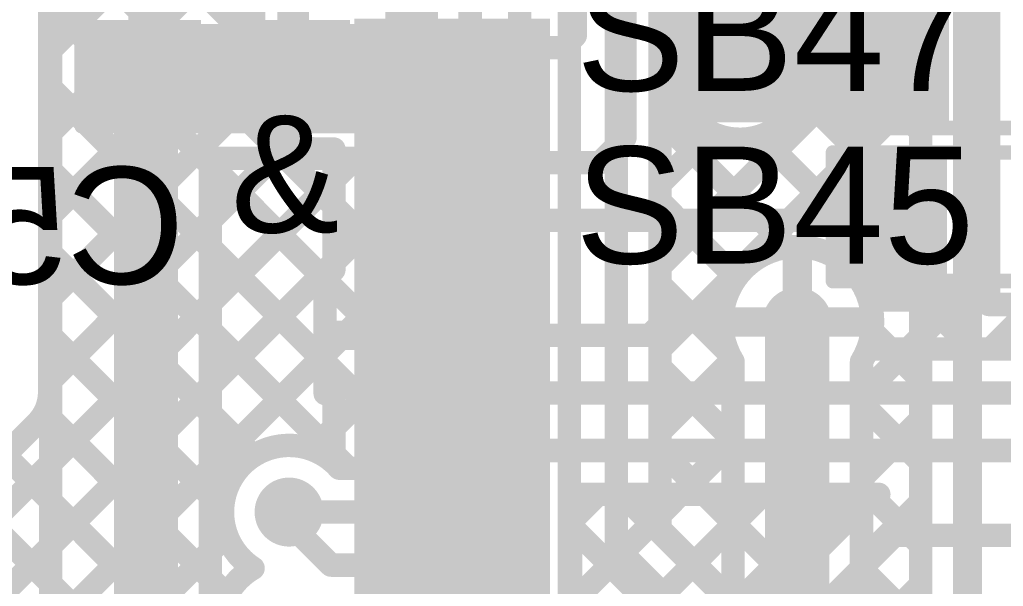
# Model space of a CAD drawing. Header units: millimetres. Extents: x -0.64 to 2.98, y -0.65 to 2.86.
# Drawn here: x 1.9537 to 2.2906, y 0.1896 to 0.3834 of the extents above; entities that cross this region are included whole.
import ezdxf

# ---------------------------------------------------------------- set-up
doc = ezdxf.new("R2010")
doc.units = ezdxf.units.MM
doc.header["$MEASUREMENT"] = 0
for name, color, linetype in [('BottomLayer', 5, 'Continuous'), ('BottomOverlay', 54, 'Continuous'), ('BottomPaste', 16, 'Continuous'), ('BottomSolder', 6, 'Continuous'), ('Mechanical2', 216, 'Continuous'), ('TopLayer', 1, 'Continuous'), ('TopOverlay', 2, 'Continuous'), ('TopPaste', 8, 'Continuous'), ('TopSolder', 216, 'Continuous'), ('ViaHoleLayer', 16, 'Continuous')]:
    doc.layers.add(name, color=color, linetype=linetype)
doc.styles.add('Arial', font='', dxfattribs={"height": 0.2})
doc.styles.get('Arial').set_extended_font_data('Arial')

# ---------------------------------------------------------------- blocks, each defined once
blk = doc.blocks.new('PCM1865DBTR_288')
at = {"layer": 'TopLayer'}
for points in [[(0.1437, 0.13189), (0.08465, 0.13189), (0.08465, 0.1437), (0.1437, 0.1437)], [(0.1437, 0.1122), (0.08465, 0.1122), (0.08465, 0.12402), (0.1437, 0.12402)], [(0.1437, 0.09252), (0.08465, 0.09252), (0.08465, 0.10433), (0.1437, 0.10433)], [(0.1437, 0.07283), (0.08465, 0.07283), (0.08465, 0.08465), (0.1437, 0.08465)], [(0.1437, 0.05315), (0.08465, 0.05315), (0.08465, 0.06496), (0.1437, 0.06496)], [(0.1437, 0.03346), (0.08465, 0.03346), (0.08465, 0.04528), (0.1437, 0.04528)], [(0.1437, 0.01378), (0.08465, 0.01378), (0.08465, 0.02559), (0.1437, 0.02559)], [(0.1437, -0.00591), (0.08465, -0.00591), (0.08465, 0.00591), (0.1437, 0.00591)], [(0.1437, -0.02559), (0.08465, -0.02559), (0.08465, -0.01378), (0.1437, -0.01378)], [(0.1437, -0.04528), (0.08465, -0.04528), (0.08465, -0.03346), (0.1437, -0.03346)]]:
    blk.add_hatch(color=1, dxfattribs=at).paths.add_polyline_path(points)
at = {"layer": 'TopPaste'}
for points in [[(0.1437, 0.13189), (0.08465, 0.13189), (0.08465, 0.1437), (0.1437, 0.1437)], [(0.1437, 0.1122), (0.08465, 0.1122), (0.08465, 0.12402), (0.1437, 0.12402)], [(0.1437, 0.09252), (0.08465, 0.09252), (0.08465, 0.10433), (0.1437, 0.10433)], [(0.1437, 0.07283), (0.08465, 0.07283), (0.08465, 0.08465), (0.1437, 0.08465)], [(0.1437, 0.05315), (0.08465, 0.05315), (0.08465, 0.06496), (0.1437, 0.06496)], [(0.1437, 0.03346), (0.08465, 0.03346), (0.08465, 0.04528), (0.1437, 0.04528)], [(0.1437, 0.01378), (0.08465, 0.01378), (0.08465, 0.02559), (0.1437, 0.02559)], [(0.1437, -0.00591), (0.08465, -0.00591), (0.08465, 0.00591), (0.1437, 0.00591)], [(0.1437, -0.02559), (0.08465, -0.02559), (0.08465, -0.01378), (0.1437, -0.01378)], [(0.1437, -0.04528), (0.08465, -0.04528), (0.08465, -0.03346), (0.1437, -0.03346)]]:
    blk.add_hatch(color=8, dxfattribs=at).paths.add_polyline_path(points)
at = {"layer": 'TopSolder'}
for points in [[(0.1477, 0.12789), (0.08065, 0.12789), (0.08065, 0.1477), (0.1477, 0.1477)], [(0.1477, 0.1082), (0.08065, 0.1082), (0.08065, 0.12802), (0.1477, 0.12802)], [(0.1477, 0.08852), (0.08065, 0.08852), (0.08065, 0.10833), (0.1477, 0.10833)], [(0.1477, 0.06883), (0.08065, 0.06883), (0.08065, 0.08865), (0.1477, 0.08865)], [(0.1477, 0.04915), (0.08065, 0.04915), (0.08065, 0.06896), (0.1477, 0.06896)], [(0.1477, 0.02946), (0.08065, 0.02946), (0.08065, 0.04928), (0.1477, 0.04928)], [(0.1477, 0.00978), (0.08065, 0.00978), (0.08065, 0.02959), (0.1477, 0.02959)], [(0.1477, -0.00991), (0.08065, -0.00991), (0.08065, 0.00991), (0.1477, 0.00991)], [(0.1477, -0.02959), (0.08065, -0.02959), (0.08065, -0.00978), (0.1477, -0.00978)], [(0.1477, -0.04928), (0.08065, -0.04928), (0.08065, -0.02946), (0.1477, -0.02946)]]:
    blk.add_hatch(color=216, dxfattribs=at).paths.add_polyline_path(points)
blk = doc.blocks.new('SOLDER_BRIDGE_295')
at = {"layer": 'TopLayer'}
for points in [[(-0.045, -0.0175), (-0.045, 0.0175), (-0.015, 0.0175), (-0.015, -0.0175)], [(0.015, -0.0175), (0.015, 0.0175), (0.045, 0.0175), (0.045, -0.0175)]]:
    blk.add_hatch(color=1, dxfattribs=at).paths.add_polyline_path(points)
at = {"layer": 'TopPaste'}
for points in [[(-0.045, -0.0175), (-0.045, 0.0175), (-0.015, 0.0175), (-0.015, -0.0175)], [(0.015, -0.0175), (0.015, 0.0175), (0.045, 0.0175), (0.045, -0.0175)]]:
    blk.add_hatch(color=8, dxfattribs=at).paths.add_polyline_path(points)
at = {"layer": 'TopSolder'}
for points in [[(-0.049, -0.0215), (-0.049, 0.0215), (-0.011, 0.0215), (-0.011, -0.0215)], [(0.011, -0.0215), (0.011, 0.0215), (0.049, 0.0215), (0.049, -0.0215)]]:
    blk.add_hatch(color=216, dxfattribs=at).paths.add_polyline_path(points)
at = {"layer": 'TopOverlay', "const_width": 0.005}
for points in [[(-0.05, 0.022), (-0.05, -0.022)], [(0.05, 0.022), (-0.05, 0.022)], [(0.05, 0.022), (0.05, -0.022)], [(0.05, -0.022), (-0.05, -0.022)]]:
    blk.add_lwpolyline(points, dxfattribs=at)
at = {"layer": 'TopOverlay', "const_width": 0.0025}
for points in [[(-0.05125, 0.022, 1), (-0.04875, 0.022, 1)], [(-0.05125, 0.022, 1), (-0.04875, 0.022, 1)], [(0.04875, 0.022, 1), (0.05125, 0.022, 1)], [(0.04875, 0.022, 1), (0.05125, 0.022, 1)], [(-0.05125, -0.022, 1), (-0.04875, -0.022, 1)], [(-0.05125, -0.022, 1), (-0.04875, -0.022, 1)], [(0.04875, -0.022, 1), (0.05125, -0.022, 1)], [(0.04875, -0.022, 1), (0.05125, -0.022, 1)]]:
    blk.add_lwpolyline(points, format="xyb", close=True, dxfattribs=at)
blk = doc.blocks.new('SOLDER_BRIDGE_297')
at = {"layer": 'TopLayer'}
for points in [[(-0.045, -0.0175), (-0.045, 0.0175), (-0.015, 0.0175), (-0.015, -0.0175)], [(0.015, -0.0175), (0.015, 0.0175), (0.045, 0.0175), (0.045, -0.0175)]]:
    blk.add_hatch(color=1, dxfattribs=at).paths.add_polyline_path(points)
at = {"layer": 'TopPaste'}
for points in [[(-0.045, -0.0175), (-0.045, 0.0175), (-0.015, 0.0175), (-0.015, -0.0175)], [(0.015, -0.0175), (0.015, 0.0175), (0.045, 0.0175), (0.045, -0.0175)]]:
    blk.add_hatch(color=8, dxfattribs=at).paths.add_polyline_path(points)
at = {"layer": 'TopSolder'}
for points in [[(-0.049, -0.0215), (-0.049, 0.0215), (-0.011, 0.0215), (-0.011, -0.0215)], [(0.011, -0.0215), (0.011, 0.0215), (0.049, 0.0215), (0.049, -0.0215)]]:
    blk.add_hatch(color=216, dxfattribs=at).paths.add_polyline_path(points)
at = {"layer": 'TopOverlay', "const_width": 0.005}
for points in [[(-0.05, 0.022), (-0.05, -0.022)], [(0.05, 0.022), (-0.05, 0.022)], [(0.05, 0.022), (0.05, -0.022)], [(0.05, -0.022), (-0.05, -0.022)]]:
    blk.add_lwpolyline(points, dxfattribs=at)
at = {"layer": 'TopOverlay', "const_width": 0.0025}
for points in [[(-0.05125, 0.022, 1), (-0.04875, 0.022, 1)], [(-0.05125, 0.022, 1), (-0.04875, 0.022, 1)], [(0.04875, 0.022, 1), (0.05125, 0.022, 1)], [(0.04875, 0.022, 1), (0.05125, 0.022, 1)], [(-0.05125, -0.022, 1), (-0.04875, -0.022, 1)], [(-0.05125, -0.022, 1), (-0.04875, -0.022, 1)], [(0.04875, -0.022, 1), (0.05125, -0.022, 1)], [(0.04875, -0.022, 1), (0.05125, -0.022, 1)]]:
    blk.add_lwpolyline(points, format="xyb", close=True, dxfattribs=at)
blk = doc.blocks.new('CAP_0603_B_345')
at = {"layer": 'BottomLayer'}
for points in [[(-0.045, -0.0175), (-0.045, 0.0175), (-0.015, 0.0175), (-0.015, -0.0175)], [(0.015, -0.0175), (0.015, 0.0175), (0.045, 0.0175), (0.045, -0.0175)]]:
    blk.add_hatch(color=5, dxfattribs=at).paths.add_polyline_path(points)
at = {"layer": 'BottomPaste'}
for points in [[(-0.045, -0.0175), (-0.045, 0.0175), (-0.015, 0.0175), (-0.015, -0.0175)], [(0.015, -0.0175), (0.015, 0.0175), (0.045, 0.0175), (0.045, -0.0175)]]:
    blk.add_hatch(color=16, dxfattribs=at).paths.add_polyline_path(points)
at = {"layer": 'BottomSolder'}
for points in [[(-0.04736, -0.01986), (-0.04736, 0.01986), (-0.01264, 0.01986), (-0.01264, -0.01986)], [(0.01264, -0.01986), (0.01264, 0.01986), (0.04736, 0.01986), (0.04736, -0.01986)]]:
    blk.add_hatch(color=6, dxfattribs=at).paths.add_polyline_path(points)
at = {"layer": 'BottomOverlay', "const_width": 0.005}
for points in [[(-0.018, 0.021), (-0.049, 0.021)], [(-0.049, -0.021), (-0.049, 0.021)], [(0.049, 0.021), (0.018, 0.021)], [(0.049, -0.021), (0.049, 0.021)], [(-0.018, -0.021), (-0.049, -0.021)], [(0.049, -0.021), (0.018, -0.021)]]:
    blk.add_lwpolyline(points, dxfattribs=at)
at = {"layer": 'BottomOverlay', "const_width": 0.0025}
for points in [[(-0.05025, 0.021, 1), (-0.04775, 0.021, 1)], [(-0.05025, 0.021, 1), (-0.04775, 0.021, 1)], [(-0.01925, 0.021, 1), (-0.01675, 0.021, 1)], [(0.01675, 0.021, 1), (0.01925, 0.021, 1)], [(0.04775, 0.021, 1), (0.05025, 0.021, 1)], [(0.04775, 0.021, 1), (0.05025, 0.021, 1)], [(-0.05025, -0.021, 1), (-0.04775, -0.021, 1)], [(-0.05025, -0.021, 1), (-0.04775, -0.021, 1)], [(-0.01925, -0.021, 1), (-0.01675, -0.021, 1)], [(0.01675, -0.021, 1), (0.01925, -0.021, 1)], [(0.04775, -0.021, 1), (0.05025, -0.021, 1)], [(0.04775, -0.021, 1), (0.05025, -0.021, 1)]]:
    blk.add_lwpolyline(points, format="xyb", close=True, dxfattribs=at)
blk = doc.blocks.new('CAP_0603_B_347')
at = {"layer": 'BottomLayer'}
for points in [[(-0.045, -0.0175), (-0.045, 0.0175), (-0.015, 0.0175), (-0.015, -0.0175)], [(0.015, -0.0175), (0.015, 0.0175), (0.045, 0.0175), (0.045, -0.0175)]]:
    blk.add_hatch(color=5, dxfattribs=at).paths.add_polyline_path(points)
at = {"layer": 'BottomPaste'}
for points in [[(-0.045, -0.0175), (-0.045, 0.0175), (-0.015, 0.0175), (-0.015, -0.0175)], [(0.015, -0.0175), (0.015, 0.0175), (0.045, 0.0175), (0.045, -0.0175)]]:
    blk.add_hatch(color=16, dxfattribs=at).paths.add_polyline_path(points)
at = {"layer": 'BottomSolder'}
for points in [[(-0.04736, -0.01986), (-0.04736, 0.01986), (-0.01264, 0.01986), (-0.01264, -0.01986)], [(0.01264, -0.01986), (0.01264, 0.01986), (0.04736, 0.01986), (0.04736, -0.01986)]]:
    blk.add_hatch(color=6, dxfattribs=at).paths.add_polyline_path(points)
at = {"layer": 'BottomOverlay', "const_width": 0.005}
for points in [[(-0.049, -0.021), (-0.049, 0.021)], [(-0.018, 0.021), (-0.049, 0.021)], [(0.049, 0.021), (0.018, 0.021)], [(0.049, -0.021), (0.049, 0.021)], [(-0.018, -0.021), (-0.049, -0.021)], [(0.049, -0.021), (0.018, -0.021)]]:
    blk.add_lwpolyline(points, dxfattribs=at)
at = {"layer": 'BottomOverlay', "const_width": 0.0025}
for points in [[(-0.05025, 0.021, 1), (-0.04775, 0.021, 1)], [(-0.05025, 0.021, 1), (-0.04775, 0.021, 1)], [(-0.01925, 0.021, 1), (-0.01675, 0.021, 1)], [(0.01675, 0.021, 1), (0.01925, 0.021, 1)], [(0.04775, 0.021, 1), (0.05025, 0.021, 1)], [(0.04775, 0.021, 1), (0.05025, 0.021, 1)], [(-0.05025, -0.021, 1), (-0.04775, -0.021, 1)], [(-0.05025, -0.021, 1), (-0.04775, -0.021, 1)], [(-0.01925, -0.021, 1), (-0.01675, -0.021, 1)], [(0.01675, -0.021, 1), (0.01925, -0.021, 1)], [(0.04775, -0.021, 1), (0.05025, -0.021, 1)], [(0.04775, -0.021, 1), (0.05025, -0.021, 1)]]:
    blk.add_lwpolyline(points, format="xyb", close=True, dxfattribs=at)

msp = doc.modelspace()

# ---------------------------------------------------------------- hatches: boundary and pattern name
at = {"layer": 'BottomLayer'}
msp.add_hatch(color=5, dxfattribs=at).paths.add_polyline_path([(1.976, 0.347), (2.072, 0.347), (2.072, 0.382), (1.976, 0.382)])
h = msp.add_hatch(color=5, dxfattribs=at)
edge = h.paths.add_edge_path()
edge.add_arc((2.20033, 0.36533), 0.01181, 0, 360)
h = msp.add_hatch(color=5, dxfattribs=at)
edge = h.paths.add_edge_path()
edge.add_arc((2.22, 0.28), 0.01181, 0, 360)
h = msp.add_hatch(color=5, dxfattribs=at)
edge = h.paths.add_edge_path()
edge.add_arc((2.046, 0.215), 0.01181, 0, 360)
at = {"layer": 'BottomSolder'}
h = msp.add_hatch(color=6, dxfattribs=at)
edge = h.paths.add_edge_path()
edge.add_arc((2.20033, 0.36533), 0.00791, 0, 360)
h = msp.add_hatch(color=6, dxfattribs=at)
edge = h.paths.add_edge_path()
edge.add_arc((2.22, 0.28), 0.00791, 0, 360)
h = msp.add_hatch(color=6, dxfattribs=at)
edge = h.paths.add_edge_path()
edge.add_arc((2.046, 0.215), 0.00791, 0, 360)
at = {"layer": 'TopLayer'}
msp.add_hatch(color=1, dxfattribs=at).paths.add_polyline_path([(2.174, 0.34833), (2.272, 0.34833), (2.272, 0.388), (2.174, 0.388)])
h = msp.add_hatch(color=1, dxfattribs=at)
edge = h.paths.add_edge_path()
edge.add_arc((2.20033, 0.36533), 0.01181, 0, 360)
h = msp.add_hatch(color=1, dxfattribs=at)
edge = h.paths.add_edge_path()
edge.add_arc((2.22, 0.28), 0.01181, 0, 360)
h = msp.add_hatch(color=1, dxfattribs=at)
edge = h.paths.add_edge_path()
edge.add_arc((2.046, 0.215), 0.01181, 0, 360)
at = {"layer": 'TopSolder'}
h = msp.add_hatch(color=216, dxfattribs=at)
edge = h.paths.add_edge_path()
edge.add_arc((2.20033, 0.36533), 0.00791, 0, 360)
h = msp.add_hatch(color=216, dxfattribs=at)
edge = h.paths.add_edge_path()
edge.add_arc((2.22, 0.28), 0.00791, 0, 360)
h = msp.add_hatch(color=216, dxfattribs=at)
edge = h.paths.add_edge_path()
edge.add_arc((2.046, 0.215), 0.00791, 0, 360)
at = {"layer": 'ViaHoleLayer'}
h = msp.add_hatch(color=16, dxfattribs=at)
edge = h.paths.add_edge_path()
edge.add_arc((2.20033, 0.36533), 0.00591, 0, 360)
h = msp.add_hatch(color=16, dxfattribs=at)
edge = h.paths.add_edge_path()
edge.add_arc((2.22, 0.28), 0.00591, 0, 360)
h = msp.add_hatch(color=16, dxfattribs=at)
edge = h.paths.add_edge_path()
edge.add_arc((2.046, 0.215), 0.00591, 0, 360)

# ---------------------------------------------------------------- linework, layer by layer
at = {"layer": 'BottomLayer'}
for points, const_width in [([(2.158, 0.203), (2.158, 1.795)], 0.008), ([(2.142, 0.173), (2.142, 1.787)], 0.008), ([(2.125, 0.20014), (2.125, 1.775)], 0.008), ([(2.108, 0.229), (2.108, 1.759)], 0.008), ([(2.173, 0.20921), (2.173, 1.43764)], 0.008), ([(2.27831, 0.15867), (2.27831, 0.896)], 0.01), ([(2.26231, 0.16799), (2.26231, 0.88535)], 0.008), ([(2.093, 0.23521), (2.093, 0.59679)], 0.008), ([(2.20033, 0.36533), (2.20033, 0.526)], 0.022), ([(2.17833, 0.37136), (2.17833, 0.51997)], 0.008), ([(2.22233, 0.37136), (2.22233, 0.51997)], 0.008), ([(1.96437, 0.09763), (1.96437, 0.48937)], 0.008), ([(2.22233, 0.37653), (2.26231, 0.41651)], 0.008), ([(2.22233, 0.41332), (2.26231, 0.37334)], 0.008), ([(1.996, 0.366), (1.996, 0.391)], 0.01), ([(2.047, 0.366), (2.047, 0.391)], 0.01), ([(2.083, 0.336), (2.083, 0.393)], 0.008), ([(2.083, 0.37862), (2.093, 0.38862)], 0.008), ([(2.173, 0.38376), (2.17833, 0.3891)], 0.008), ([(2.173, 0.29891), (2.26231, 0.38822)], 0.008), ([(2.22233, 0.38504), (2.26231, 0.34506)], 0.008), ([(2.083, 0.38295), (2.093, 0.37295)], 0.008), ([(2.173, 0.3778), (2.17833, 0.37247)], 0.008), ([(2.0015, 0.36), (2.0055, 0.364)], 0.022), ([(2.0055, 0.364), (2.008, 0.364)], 0.022), ([(1.997, -0.04203), (1.997, 0.362)], 0.022), ([(2.047, 0.366), (2.0745, 0.366)], 0.01), ([(2.047, 0.341), (2.047, 0.366)], 0.01), ([(2.083, 0.35033), (2.093, 0.36033)], 0.008), ([(2.173, 0.35548), (2.17804, 0.36052)], 0.008), ([(2.173, 0.27063), (2.26231, 0.35994)], 0.008), ([(2.22171, 0.35738), (2.26231, 0.31678)], 0.008), ([(2.083, 0.35467), (2.093, 0.34466)], 0.008), ([(2.173, 0.34952), (2.21689, 0.30562)], 0.008), ([(2.173, 0.3272), (2.19054, 0.34473)], 0.008), ([(2.20722, 0.34359), (2.26231, 0.28849)], 0.008), ([(2.019, -0.00845), (2.019, 0.336)], 0.008), ([(2.019, 0.28633), (2.06867, 0.336)], 0.008), ([(2.019, 0.31462), (2.04038, 0.336)], 0.008), ([(2.019, 0.336), (2.083, 0.336)], 0.008), ([(2.019, 0.33381), (2.093, 0.25981)], 0.008), ([(2.0451, 0.336), (2.093, 0.2881)], 0.008), ([(2.07338, 0.336), (2.093, 0.31638)], 0.008), ([(2.019, 0.25805), (2.093, 0.33205)], 0.008), ([(2.23297, 0.30231), (2.26231, 0.33165)], 0.008), ([(2.173, 0.32123), (2.19909, 0.29514)], 0.008), ([(2.019, 0.30553), (2.09116, 0.23337)], 0.008), ([(2.019, 0.22976), (2.093, 0.30376)], 0.008), ([(2.22, 0.28), (2.22, 0.30181)], 0.01), ([(2.24507, 0.28613), (2.26231, 0.30337)], 0.008), ([(2.173, 0.29295), (2.1964, 0.26955)], 0.008), ([(2.22, 0.104), (2.22, 0.28)], 0.022), ([(2.19819, 0.28), (2.22, 0.28)], 0.01), ([(2.22, 0.28), (2.24181, 0.28)], 0.01), ([(2.019, 0.27725), (2.06625, 0.23)], 0.008), ([(2.24562, 0.27689), (2.26231, 0.26021)], 0.008), ([(2.05391, 0.23639), (2.093, 0.27548)], 0.008), ([(2.242, 0.25477), (2.26231, 0.27508)], 0.008), ([(2.173, 0.24234), (2.19769, 0.26703)], 0.008), ([(2.198, 0.11311), (2.198, 0.2665)], 0.008), ([(2.242, 0.10763), (2.242, 0.2665)], 0.008), ([(2.173, 0.26467), (2.198, 0.23966)], 0.008), ([(2.242, 0.25223), (2.26231, 0.23192)], 0.008), ([(2.019, 0.24896), (2.03373, 0.23423)], 0.008), ([(2.0758, 0.23), (2.093, 0.2472)], 0.008), ([(2.242, 0.22649), (2.26231, 0.2468)], 0.008), ([(2.173, 0.21406), (2.198, 0.23906)], 0.008), ([(2.08779, 0.23), (2.093, 0.23521)], 0.008), ([(2.173, 0.23638), (2.198, 0.21138)], 0.008), ([(2.06319, 0.23), (2.08779, 0.23)], 0.008), ([(2.094, 0.215), (2.108, 0.229)], 0.008), ([(2.242, 0.22395), (2.26231, 0.20364)], 0.008), ([(2.019, 0.22068), (2.02323, 0.21644)], 0.008), ([(2.242, 0.19821), (2.26231, 0.21852)], 0.008), ([(2.046, 0.215), (2.094, 0.215)], 0.008), ([(2.173, 0.20921), (2.1926, 0.18961)], 0.008), ([(2.18472, 0.19749), (2.198, 0.21077)], 0.008), ([(2.019, 0.20148), (2.02461, 0.20709)], 0.008), ([(2.158, 0.203), (2.182, 0.179)], 0.008), ([(2.10086, 0.176), (2.125, 0.20014)], 0.008), ([(2.242, 0.19567), (2.26231, 0.17535)], 0.008), ([(2.019, 0.19239), (2.0248, 0.1866)], 0.008), ([(2.242, 0.16992), (2.26231, 0.19023)], 0.008)]:
    msp.add_lwpolyline(points, dxfattribs=dict(at, const_width=const_width))
for points, const_width in [([(2.171, 0.38376, 1), (2.175, 0.38376, 1)], 0.004), ([(2.22033, 0.38504, 1), (2.22433, 0.38504, 1)], 0.004), ([(2.081, 0.38295, 1), (2.085, 0.38295, 1)], 0.004), ([(2.081, 0.37862, 1), (2.085, 0.37862, 1)], 0.004), ([(2.171, 0.3778, 1), (2.175, 0.3778, 1)], 0.004), ([(2.22033, 0.37653, 1), (2.22433, 0.37653, 1)], 0.004), ([(2.26031, 0.37334, 1), (2.26431, 0.37334, 1)], 0.004), ([(2, 0.364, 1), (2.011, 0.364, 1)], 0.011), ([(2, 0.364, 1), (2.011, 0.364, 1)], 0.011), ([(2.0025, 0.364, 1), (2.0135, 0.364, 1)], 0.011), ([(2.091, 0.37295, 1), (2.095, 0.37295, 1)], 0.004), ([(2.17633, 0.37247, 1), (2.18033, 0.37247, 1)], 0.004), ([(2.17633, 0.37136, 1), (2.18033, 0.37136, 1)], 0.004), ([(2.17633, 0.37136, 1), (2.18033, 0.37136, 1)], 0.004), ([(2.19483, 0.36533, 1), (2.20583, 0.36533, 1)], 0.011), ([(2.22033, 0.37136, 1), (2.22433, 0.37136, 1)], 0.004), ([(2.22033, 0.37136, 1), (2.22433, 0.37136, 1)], 0.004), ([(1.9915, 0.362, 1), (2.0025, 0.362, 1)], 0.011), ([(1.996, 0.36, 1), (2.007, 0.36, 1)], 0.011), ([(1.9935, 0.366, 1), (1.9985, 0.366, 1)], 0.005), ([(2.0445, 0.366, 1), (2.0495, 0.366, 1)], 0.005), ([(2.0445, 0.366, 1), (2.0495, 0.366, 1)], 0.005), ([(2.0445, 0.366, 1), (2.0495, 0.366, 1)], 0.005), ([(2.072, 0.366, 1), (2.077, 0.366, 1)], 0.005), ([(2.22114, 0.36533, 1), (2.22514, 0.36533, 1)], 0.004), ([(2.22114, 0.36533, 1), (2.22514, 0.36533, 1)], 0.004), ([(2.091, 0.36033, 1), (2.095, 0.36033, 1)], 0.004), ([(2.17604, 0.36052, 1), (2.18004, 0.36052, 1)], 0.004), ([(2.26031, 0.35994, 1), (2.26431, 0.35994, 1)], 0.004), ([(2.21971, 0.35738, 1), (2.22371, 0.35738, 1)], 0.004), ([(2.081, 0.35467, 1), (2.085, 0.35467, 1)], 0.004), ([(2.171, 0.35548, 1), (2.175, 0.35548, 1)], 0.004), ([(2.081, 0.35033, 1), (2.085, 0.35033, 1)], 0.004), ([(2.171, 0.34952, 1), (2.175, 0.34952, 1)], 0.004), ([(2.091, 0.34466, 1), (2.095, 0.34466, 1)], 0.004), ([(2.18854, 0.34473, 1), (2.19254, 0.34473, 1)], 0.004), ([(2.20522, 0.34359, 1), (2.20922, 0.34359, 1)], 0.004), ([(2.26031, 0.34506, 1), (2.26431, 0.34506, 1)], 0.004), ([(2.0445, 0.341, 1), (2.0495, 0.341, 1)], 0.005), ([(2.017, 0.336, 1), (2.021, 0.336, 1)], 0.004), ([(2.017, 0.336, 1), (2.021, 0.336, 1)], 0.004), ([(2.017, 0.33381, 1), (2.021, 0.33381, 1)], 0.004), ([(2.03838, 0.336, 1), (2.04238, 0.336, 1)], 0.004), ([(2.0431, 0.336, 1), (2.0471, 0.336, 1)], 0.004), ([(2.06667, 0.336, 1), (2.07067, 0.336, 1)], 0.004), ([(2.07138, 0.336, 1), (2.07538, 0.336, 1)], 0.004), ([(2.081, 0.336, 1), (2.085, 0.336, 1)], 0.004), ([(2.081, 0.336, 1), (2.085, 0.336, 1)], 0.004), ([(2.091, 0.33205, 1), (2.095, 0.33205, 1)], 0.004), ([(2.26031, 0.33165, 1), (2.26431, 0.33165, 1)], 0.004), ([(2.171, 0.3272, 1), (2.175, 0.3272, 1)], 0.004), ([(2.171, 0.32123, 1), (2.175, 0.32123, 1)], 0.004), ([(2.091, 0.31638, 1), (2.095, 0.31638, 1)], 0.004), ([(2.26031, 0.31678, 1), (2.26431, 0.31678, 1)], 0.004), ([(2.017, 0.31462, 1), (2.021, 0.31462, 1)], 0.004), ([(2.017, 0.30553, 1), (2.021, 0.30553, 1)], 0.004), ([(2.091, 0.30376, 1), (2.095, 0.30376, 1)], 0.004), ([(2.21489, 0.30562, 1), (2.21889, 0.30562, 1)], 0.004), ([(2.2175, 0.30181, 1), (2.2225, 0.30181, 1)], 0.005), ([(2.26031, 0.30337, 1), (2.26431, 0.30337, 1)], 0.004), ([(2.23097, 0.30231, 1), (2.23497, 0.30231, 1)], 0.004), ([(2.171, 0.29891, 1), (2.175, 0.29891, 1)], 0.004), ([(2.171, 0.29295, 1), (2.175, 0.29295, 1)], 0.004), ([(2.19709, 0.29514, 1), (2.20109, 0.29514, 1)], 0.004), ([(2.017, 0.28633, 1), (2.021, 0.28633, 1)], 0.004), ([(2.091, 0.2881, 1), (2.095, 0.2881, 1)], 0.004), ([(2.2145, 0.28, 1), (2.2255, 0.28, 1)], 0.011), ([(2.24307, 0.28613, 1), (2.24707, 0.28613, 1)], 0.004), ([(2.26031, 0.28849, 1), (2.26431, 0.28849, 1)], 0.004), ([(2.19569, 0.28, 1), (2.20069, 0.28, 1)], 0.005), ([(2.2175, 0.28, 1), (2.2225, 0.28, 1)], 0.005), ([(2.2175, 0.28, 1), (2.2225, 0.28, 1)], 0.005), ([(2.2175, 0.28, 1), (2.2225, 0.28, 1)], 0.005), ([(2.23931, 0.28, 1), (2.24431, 0.28, 1)], 0.005), ([(2.24381, 0.28, 1), (2.24781, 0.28, 1)], 0.004), ([(2.24381, 0.28, 1), (2.24781, 0.28, 1)], 0.004), ([(2.017, 0.27725, 1), (2.021, 0.27725, 1)], 0.004), ([(2.24362, 0.27689, 1), (2.24762, 0.27689, 1)], 0.004), ([(2.091, 0.27548, 1), (2.095, 0.27548, 1)], 0.004), ([(2.26031, 0.27508, 1), (2.26431, 0.27508, 1)], 0.004), ([(2.171, 0.27063, 1), (2.175, 0.27063, 1)], 0.004), ([(2.1944, 0.26955, 1), (2.1984, 0.26955, 1)], 0.004), ([(2.19569, 0.26703, 1), (2.19969, 0.26703, 1)], 0.004), ([(2.196, 0.2665, 1), (2.2, 0.2665, 1)], 0.004), ([(2.196, 0.2665, 1), (2.2, 0.2665, 1)], 0.004), ([(2.24, 0.2665, 1), (2.244, 0.2665, 1)], 0.004), ([(2.24, 0.2665, 1), (2.244, 0.2665, 1)], 0.004), ([(2.171, 0.26467, 1), (2.175, 0.26467, 1)], 0.004), ([(2.091, 0.25981, 1), (2.095, 0.25981, 1)], 0.004), ([(2.26031, 0.26021, 1), (2.26431, 0.26021, 1)], 0.004), ([(2.017, 0.25805, 1), (2.021, 0.25805, 1)], 0.004), ([(2.24, 0.25477, 1), (2.244, 0.25477, 1)], 0.004), ([(2.24, 0.25223, 1), (2.244, 0.25223, 1)], 0.004), ([(2.017, 0.24896, 1), (2.021, 0.24896, 1)], 0.004), ([(2.091, 0.2472, 1), (2.095, 0.2472, 1)], 0.004), ([(2.26031, 0.2468, 1), (2.26431, 0.2468, 1)], 0.004), ([(2.171, 0.24234, 1), (2.175, 0.24234, 1)], 0.004), ([(2.196, 0.23966, 1), (2.2, 0.23966, 1)], 0.004), ([(2.196, 0.23906, 1), (2.2, 0.23906, 1)], 0.004), ([(2.05191, 0.23639, 1), (2.05591, 0.23639, 1)], 0.004), ([(2.091, 0.23521, 1), (2.095, 0.23521, 1)], 0.004), ([(2.091, 0.23521, 1), (2.095, 0.23521, 1)], 0.004), ([(2.171, 0.23638, 1), (2.175, 0.23638, 1)], 0.004), ([(2.03173, 0.23423, 1), (2.03573, 0.23423, 1)], 0.004), ([(2.08916, 0.23337, 1), (2.09316, 0.23337, 1)], 0.004), ([(2.26031, 0.23192, 1), (2.26431, 0.23192, 1)], 0.004), ([(2.017, 0.22976, 1), (2.021, 0.22976, 1)], 0.004), ([(2.06119, 0.23, 1), (2.06519, 0.23, 1)], 0.004), ([(2.06119, 0.23, 1), (2.06519, 0.23, 1)], 0.004), ([(2.06425, 0.23, 1), (2.06825, 0.23, 1)], 0.004), ([(2.0738, 0.23, 1), (2.0778, 0.23, 1)], 0.004), ([(2.08579, 0.23, 1), (2.08979, 0.23, 1)], 0.004), ([(2.08579, 0.23, 1), (2.08979, 0.23, 1)], 0.004), ([(2.106, 0.229, 1), (2.11, 0.229, 1)], 0.004), ([(2.106, 0.229, 1), (2.11, 0.229, 1)], 0.004), ([(2.24, 0.22649, 1), (2.244, 0.22649, 1)], 0.004), ([(2.24, 0.22395, 1), (2.244, 0.22395, 1)], 0.004), ([(2.017, 0.22068, 1), (2.021, 0.22068, 1)], 0.004), ([(2.26031, 0.21852, 1), (2.26431, 0.21852, 1)], 0.004), ([(2.02123, 0.21644, 1), (2.02523, 0.21644, 1)], 0.004), ([(2.044, 0.215, 1), (2.048, 0.215, 1)], 0.004), ([(2.092, 0.215, 1), (2.096, 0.215, 1)], 0.004), ([(2.092, 0.215, 1), (2.096, 0.215, 1)], 0.004), ([(2.171, 0.21406, 1), (2.175, 0.21406, 1)], 0.004), ([(2.171, 0.20921, 1), (2.175, 0.20921, 1)], 0.004), ([(2.171, 0.20921, 1), (2.175, 0.20921, 1)], 0.004), ([(2.196, 0.21138, 1), (2.2, 0.21138, 1)], 0.004), ([(2.196, 0.21077, 1), (2.2, 0.21077, 1)], 0.004), ([(2.02261, 0.20709, 1), (2.02661, 0.20709, 1)], 0.004), ([(2.017, 0.20148, 1), (2.021, 0.20148, 1)], 0.004), ([(2.156, 0.203, 1), (2.16, 0.203, 1)], 0.004), ([(2.156, 0.203, 1), (2.16, 0.203, 1)], 0.004), ([(2.26031, 0.20364, 1), (2.26431, 0.20364, 1)], 0.004), ([(2.123, 0.20014, 1), (2.127, 0.20014, 1)], 0.004), ([(2.123, 0.20014, 1), (2.127, 0.20014, 1)], 0.004), ([(2.24, 0.19821, 1), (2.244, 0.19821, 1)], 0.004), ([(2.03168, 0.1958, 1), (2.03568, 0.1958, 1)], 0.004), ([(2.03168, 0.1958, 1), (2.03568, 0.1958, 1)], 0.004), ([(2.18272, 0.19749, 1), (2.18672, 0.19749, 1)], 0.004), ([(2.24, 0.19567, 1), (2.244, 0.19567, 1)], 0.004), ([(2.017, 0.19239, 1), (2.021, 0.19239, 1)], 0.004), ([(2.1906, 0.18961, 1), (2.1946, 0.18961, 1)], 0.004), ([(2.19061, 0.18961, 1), (2.19461, 0.18961, 1)], 0.004), ([(2.19061, 0.1896, 1), (2.19461, 0.1896, 1)], 0.004), ([(2.26031, 0.19023, 1), (2.26431, 0.19023, 1)], 0.004), ([(2.0228, 0.1866, 1), (2.0268, 0.1866, 1)], 0.004)]:
    msp.add_lwpolyline(points, format="xyb", close=True, dxfattribs=dict(at, const_width=const_width))
at = {"layer": 'BottomLayer', "const_width": 0.008}
for points in [[(2.22314, 0.36533, -1.143538), (2.17833, 0.37136)], [(2.22233, 0.37136, -0.066963), (2.22314, 0.36533)], [(2.198, 0.2665, -1.32142), (2.24581, 0.28)], [(2.24581, 0.28, -0.138458), (2.242, 0.2665)], [(2.03368, 0.1958, -1.152297), (2.06319, 0.23)], [(2.06219, 0.161, -1.182583), (2.03368, 0.1958)], [(2.19261, 0.18961, -0.198912), (2.197, 0.179)], [(2.19261, 0.1896, -0.198764), (2.197, 0.179)]]:
    msp.add_lwpolyline(points, format="xyb", dxfattribs=at)
at = {"layer": 'Mechanical2', "const_width": 0.01}
msp.add_lwpolyline([(1.75783, 2.80917, -6.230382), (0.64896, 2.81029)], format="xyb", dxfattribs=at)
at = {"layer": 'TopLayer'}
for points, const_width in [([(2.04883, 0.36117), (2.04883, 0.50783)], 0.008), ([(2.144, 0.378), (2.144, 0.458)], 0.008), ([(2.161, 0.343), (2.161, 0.40897)], 0.008), ([(1.964, 0.34447), (2.01303, 0.3935)], 0.008), ([(1.964, 0.256), (1.964, 0.3935)], 0.008), ([(1.964, 0.37275), (1.98475, 0.3935)], 0.008), ([(1.9876, 0.3935), (2.06134, 0.31976)], 0.008), ([(2.01588, 0.3935), (2.03383, 0.37555)], 0.008), ([(2.03383, 0.36117), (2.03383, 0.3935)], 0.008), ([(2.283, 0.33733), (2.283, 0.39267)], 0.008), ([(2.28555, 0.348), (2.28555, 0.39267)], 0.008), ([(1.964, 0.38881), (2.05834, 0.29447)], 0.008), ([(1.964, 0.31619), (2.03383, 0.38601)], 0.008), ([(2.13986, 0.37386), (2.144, 0.378)], 0.008), ([(2.10187, 0.37386), (2.13986, 0.37386)], 0.008), ([(2.18969, 0.36533), (2.20033, 0.36533)], 0.022), ([(1.964, 0.36053), (2.05834, 0.26619)], 0.008), ([(2.04883, 0.36117), (2.05583, 0.35417)], 0.008), ([(1.964, 0.2879), (2.03415, 0.35806)], 0.008), ([(2.05583, 0.35417), (2.10187, 0.35417)], 0.008), ([(2.03823, 0.35056), (2.04521, 0.34357)], 0.008), ([(2.28555, 0.33833), (2.28555, 0.348)], 0.008), ([(2.28555, 0.33833), (2.28555, 0.348)], 0.008), ([(2.15249, 0.33449), (2.161, 0.343)], 0.008), ([(1.964, 0.25962), (2.04667, 0.34229)], 0.008), ([(2.05583, 0.33917), (2.06134, 0.33917)], 0.008), ([(2.06134, 0.33171), (2.06134, 0.33727)], 0.008), ([(2.27824, 0.2875), (2.27824, 0.33733)], 0.008), ([(2.28555, 0.286), (2.28555, 0.33833)], 0.008), ([(2.10187, 0.33449), (2.15249, 0.33449)], 0.008), ([(1.964, 0.33225), (2.06134, 0.23491)], 0.008), ([(2.06134, 0.31758), (2.06134, 0.33171)], 0.008), ([(2.06134, 0.31758), (2.06134, 0.33171)], 0.008), ([(1.93174, 0.19908), (2.06134, 0.32867)], 0.008), ([(2.27824, 0.32913), (2.28555, 0.32182)], 0.008), ([(2.27824, 0.3193), (2.28555, 0.3266)], 0.008), ([(2.06134, 0.31202), (2.06134, 0.31758)], 0.008), ([(2.10187, 0.3148), (2.25224, 0.3148)], 0.008), ([(2.06134, 0.2979), (2.06134, 0.31202)], 0.008), ([(2.06134, 0.2979), (2.06134, 0.31202)], 0.008), ([(1.964, 0.30396), (2.03373, 0.23423)], 0.008), ([(1.94696, 0.18601), (2.06134, 0.30039)], 0.008), ([(2.27824, 0.30085), (2.28555, 0.29354)], 0.008), ([(2.27824, 0.29101), (2.28555, 0.29832)], 0.008), ([(2.05834, 0.25553), (2.05834, 0.29534)], 0.008), ([(2.2447, 0.2875), (2.27824, 0.2875)], 0.008), ([(2.25797, 0.27075), (2.27473, 0.2875)], 0.008), ([(2.2633, 0.2875), (2.28005, 0.27075)], 0.008), ([(2.28555, 0.286), (2.38055, 0.286)], 0.008), ([(2.28626, 0.27075), (2.30151, 0.286)], 0.008), ([(2.29309, 0.286), (2.30834, 0.27075)], 0.008), ([(2.16943, 0.27543), (2.174, 0.28)], 0.008), ([(2.174, 0.28), (2.22, 0.28)], 0.008), ([(2.22, 0.28), (2.24181, 0.28)], 0.01), ([(1.964, 0.27568), (2.02323, 0.21644)], 0.008), ([(2.06234, 0.27543), (2.10187, 0.27543)], 0.01), ([(2.24562, 0.27689), (2.25177, 0.27075)], 0.008), ([(2.10187, 0.27543), (2.16943, 0.27543)], 0.008), ([(1.94187, 0.15264), (2.05834, 0.2691)], 0.008), ([(2.2441, 0.27075), (2.55953, 0.27075)], 0.008), ([(2.10187, 0.25575), (2.56575, 0.25575)], 0.008), ([(2.06134, 0.23884), (2.06134, 0.25297)], 0.008), ([(2.06134, 0.23884), (2.06134, 0.25297)], 0.008), ([(1.96231, 0.24908), (2.0248, 0.1866)], 0.008), ([(1.93967, 0.22546), (1.9596, 0.24539)], 0.008), ([(2.05391, 0.23639), (2.06134, 0.24382)], 0.008), ([(2.06134, 0.23328), (2.06134, 0.23884)], 0.008), ([(2.10187, 0.23606), (2.59006, 0.23606)], 0.008), ([(1.94866, 0.23445), (2.03094, 0.15217)], 0.008), ([(1.93319, 0.22164), (2.01531, 0.13952)], 0.008), ([(2.14239, 0.22106), (2.24794, 0.22106)], 0.008), ([(2.14239, 0.18345), (2.18, 0.22106)], 0.008), ([(2.14239, 0.21174), (2.15172, 0.22106)], 0.008), ([(2.14239, 0.2136), (2.14239, 0.21916)], 0.008), ([(2.16003, 0.22106), (2.20515, 0.17595)], 0.008), ([(2.16518, 0.17796), (2.20829, 0.22106)], 0.008), ([(2.18012, 0.16461), (2.23657, 0.22106)], 0.008), ([(2.18832, 0.22106), (2.21716, 0.19222)], 0.008), ([(2.2166, 0.22106), (2.23131, 0.20636)], 0.008), ([(2.046, 0.21118), (2.046, 0.215)], 0.008), ([(2.2094, 0.18445), (2.24255, 0.2176)], 0.008), ([(2.14239, 0.19947), (2.14239, 0.2136)], 0.008), ([(2.14239, 0.19947), (2.14239, 0.2136)], 0.008), ([(2.046, 0.21118), (2.06034, 0.19685)], 0.008), ([(2.14239, 0.21042), (2.205, 0.14781)], 0.008), ([(1.97016, 0.15264), (2.02461, 0.20709)], 0.008), ([(2.22, 0.17384), (2.25316, 0.207)], 0.008), ([(2.25316, 0.207), (2.519, 0.207)], 0.008), ([(2.14239, 0.19391), (2.14239, 0.19947)], 0.008), ([(2.06034, 0.19685), (2.10171, 0.19685)], 0.008), ([(2.10171, 0.19685), (2.10187, 0.19669)], 0.008), ([(2.14239, 0.17979), (2.14239, 0.19391)], 0.008), ([(2.14239, 0.17979), (2.14239, 0.19391)], 0.008)]:
    msp.add_lwpolyline(points, dxfattribs=dict(at, const_width=const_width))
for points, const_width in [([(2.03183, 0.38601, 1), (2.03583, 0.38601, 1)], 0.004), ([(2.142, 0.378, 1), (2.146, 0.378, 1)], 0.004), ([(2.142, 0.378, 1), (2.146, 0.378, 1)], 0.004), ([(2.03183, 0.37555, 1), (2.03583, 0.37555, 1)], 0.004), ([(2.09987, 0.37386, 1), (2.10387, 0.37386, 1)], 0.004), ([(2.13786, 0.37386, 1), (2.14186, 0.37386, 1)], 0.004), ([(2.13786, 0.37386, 1), (2.14186, 0.37386, 1)], 0.004), ([(1.962, 0.37275, 1), (1.966, 0.37275, 1)], 0.004), ([(2.18419, 0.36533, 1), (2.19519, 0.36533, 1)], 0.011), ([(2.19483, 0.36533, 1), (2.20583, 0.36533, 1)], 0.011), ([(1.962, 0.36053, 1), (1.966, 0.36053, 1)], 0.004), ([(2.03183, 0.36117, 1), (2.03583, 0.36117, 1)], 0.004), ([(2.03183, 0.36117, 1), (2.03583, 0.36117, 1)], 0.004), ([(2.03183, 0.36117, 1), (2.03583, 0.36117, 1)], 0.004), ([(2.04683, 0.36117, 1), (2.05083, 0.36117, 1)], 0.004), ([(2.04683, 0.36117, 1), (2.05083, 0.36117, 1)], 0.004), ([(2.03215, 0.35806, 1), (2.03615, 0.35806, 1)], 0.004), ([(2.05383, 0.35417, 1), (2.05783, 0.35417, 1)], 0.004), ([(2.05383, 0.35417, 1), (2.05783, 0.35417, 1)], 0.004), ([(2.09987, 0.35417, 1), (2.10387, 0.35417, 1)], 0.004), ([(2.03621, 0.35057, 1), (2.04021, 0.35057, 1)], 0.004), ([(2.03622, 0.35057, 1), (2.04022, 0.35057, 1)], 0.004), ([(2.03623, 0.35056, 1), (2.04023, 0.35056, 1)], 0.004), ([(2.28355, 0.348, 1), (2.28755, 0.348, 1)], 0.004), ([(2.28355, 0.348, 1), (2.28755, 0.348, 1)], 0.004), ([(2.28355, 0.348, 1), (2.28755, 0.348, 1)], 0.004), ([(1.962, 0.34447, 1), (1.966, 0.34447, 1)], 0.004), ([(2.04321, 0.34357, 1), (2.04721, 0.34357, 1)], 0.004), ([(2.04322, 0.34357, 1), (2.04722, 0.34357, 1)], 0.004), ([(2.04323, 0.34356, 1), (2.04723, 0.34356, 1)], 0.004), ([(2.159, 0.343, 1), (2.163, 0.343, 1)], 0.004), ([(2.159, 0.343, 1), (2.163, 0.343, 1)], 0.004), ([(2.04467, 0.34229, 1), (2.04867, 0.34229, 1)], 0.004), ([(2.05383, 0.33917, 1), (2.05783, 0.33917, 1)], 0.004), ([(2.05383, 0.33917, 1), (2.05783, 0.33917, 1)], 0.004), ([(2.05383, 0.33917, 1), (2.05783, 0.33917, 1)], 0.004), ([(2.05934, 0.33917, 1), (2.06334, 0.33917, 1)], 0.004), ([(2.05934, 0.33727, 1), (2.06334, 0.33727, 1)], 0.004), ([(2.27624, 0.33733, 1), (2.28024, 0.33733, 1)], 0.004), ([(2.281, 0.33733, 1), (2.285, 0.33733, 1)], 0.004), ([(2.28355, 0.33833, 1), (2.28755, 0.33833, 1)], 0.004), ([(2.28355, 0.33833, 1), (2.28755, 0.33833, 1)], 0.004), ([(2.28355, 0.33833, 1), (2.28755, 0.33833, 1)], 0.004), ([(2.09987, 0.33449, 1), (2.10387, 0.33449, 1)], 0.004), ([(2.15049, 0.33449, 1), (2.15449, 0.33449, 1)], 0.004), ([(2.15049, 0.33449, 1), (2.15449, 0.33449, 1)], 0.004), ([(1.962, 0.33225, 1), (1.966, 0.33225, 1)], 0.004), ([(2.05934, 0.33171, 1), (2.06334, 0.33171, 1)], 0.004), ([(2.05934, 0.33171, 1), (2.06334, 0.33171, 1)], 0.004), ([(2.05934, 0.33171, 1), (2.06334, 0.33171, 1)], 0.004), ([(2.05934, 0.32867, 1), (2.06334, 0.32867, 1)], 0.004), ([(2.27624, 0.32913, 1), (2.28024, 0.32913, 1)], 0.004), ([(2.28355, 0.3266, 1), (2.28755, 0.3266, 1)], 0.004), ([(2.05934, 0.31976, 1), (2.06334, 0.31976, 1)], 0.004), ([(2.28355, 0.32182, 1), (2.28755, 0.32182, 1)], 0.004), ([(1.962, 0.31619, 1), (1.966, 0.31619, 1)], 0.004), ([(2.05934, 0.31758, 1), (2.06334, 0.31758, 1)], 0.004), ([(2.05934, 0.31758, 1), (2.06334, 0.31758, 1)], 0.004), ([(2.05934, 0.31758, 1), (2.06334, 0.31758, 1)], 0.004), ([(2.27624, 0.3193, 1), (2.28024, 0.3193, 1)], 0.004), ([(2.09987, 0.3148, 1), (2.10387, 0.3148, 1)], 0.004), ([(2.25024, 0.3148, 1), (2.25424, 0.3148, 1)], 0.004), ([(2.05934, 0.31202, 1), (2.06334, 0.31202, 1)], 0.004), ([(2.05934, 0.31202, 1), (2.06334, 0.31202, 1)], 0.004), ([(2.05934, 0.31202, 1), (2.06334, 0.31202, 1)], 0.004), ([(1.962, 0.30396, 1), (1.966, 0.30396, 1)], 0.004), ([(2.05934, 0.30039, 1), (2.06334, 0.30039, 1)], 0.004), ([(2.27624, 0.30085, 1), (2.28024, 0.30085, 1)], 0.004), ([(2.05934, 0.2979, 1), (2.06334, 0.2979, 1)], 0.004), ([(2.05934, 0.2979, 1), (2.06334, 0.2979, 1)], 0.004), ([(2.28355, 0.29832, 1), (2.28755, 0.29832, 1)], 0.004), ([(2.05634, 0.29534, 1), (2.06034, 0.29534, 1)], 0.004), ([(2.05634, 0.29447, 1), (2.06034, 0.29447, 1)], 0.004), ([(2.28355, 0.29354, 1), (2.28755, 0.29354, 1)], 0.004), ([(2.27624, 0.29101, 1), (2.28024, 0.29101, 1)], 0.004), ([(1.962, 0.2879, 1), (1.966, 0.2879, 1)], 0.004), ([(2.2427, 0.2875, 1), (2.2467, 0.2875, 1)], 0.004), ([(2.2427, 0.2875, 1), (2.2467, 0.2875, 1)], 0.004), ([(2.2613, 0.2875, 1), (2.2653, 0.2875, 1)], 0.004), ([(2.27273, 0.2875, 1), (2.27673, 0.2875, 1)], 0.004), ([(2.27624, 0.2875, 1), (2.28024, 0.2875, 1)], 0.004), ([(2.27624, 0.2875, 1), (2.28024, 0.2875, 1)], 0.004), ([(2.28355, 0.286, 1), (2.28755, 0.286, 1)], 0.004), ([(2.28355, 0.286, 1), (2.28755, 0.286, 1)], 0.004), ([(2.29109, 0.286, 1), (2.29509, 0.286, 1)], 0.004), ([(2.172, 0.28, 1), (2.176, 0.28, 1)], 0.004), ([(2.172, 0.28, 1), (2.176, 0.28, 1)], 0.004), ([(2.2175, 0.28, 1), (2.2225, 0.28, 1)], 0.005), ([(2.218, 0.28, 1), (2.222, 0.28, 1)], 0.004), ([(2.23931, 0.28, 1), (2.24431, 0.28, 1)], 0.005), ([(2.24381, 0.28, 1), (2.24781, 0.28, 1)], 0.004), ([(2.24381, 0.28, 1), (2.24781, 0.28, 1)], 0.004), ([(1.962, 0.27568, 1), (1.966, 0.27568, 1)], 0.004), ([(2.05984, 0.27543, 1), (2.06484, 0.27543, 1)], 0.005), ([(2.09937, 0.27543, 1), (2.10437, 0.27543, 1)], 0.005), ([(2.24362, 0.27689, 1), (2.24762, 0.27689, 1)], 0.004), ([(2.09987, 0.27543, 1), (2.10387, 0.27543, 1)], 0.004), ([(2.16743, 0.27543, 1), (2.17143, 0.27543, 1)], 0.004), ([(2.16743, 0.27543, 1), (2.17143, 0.27543, 1)], 0.004), ([(2.05634, 0.2691, 1), (2.06034, 0.2691, 1)], 0.004), ([(2.2421, 0.27075, 1), (2.2461, 0.27075, 1)], 0.004), ([(2.2421, 0.27075, 1), (2.2461, 0.27075, 1)], 0.004), ([(2.24977, 0.27075, 1), (2.25377, 0.27075, 1)], 0.004), ([(2.25597, 0.27075, 1), (2.25997, 0.27075, 1)], 0.004), ([(2.27805, 0.27075, 1), (2.28205, 0.27075, 1)], 0.004), ([(2.28426, 0.27075, 1), (2.28826, 0.27075, 1)], 0.004), ([(2.05634, 0.26619, 1), (2.06034, 0.26619, 1)], 0.004), ([(1.962, 0.25962, 1), (1.966, 0.25962, 1)], 0.004), ([(1.962, 0.256, 1), (1.966, 0.256, 1)], 0.004), ([(1.962, 0.256, 1), (1.966, 0.256, 1)], 0.004), ([(1.962, 0.256, 1), (1.966, 0.256, 1)], 0.004), ([(2.05634, 0.25553, 1), (2.06034, 0.25553, 1)], 0.004), ([(2.09987, 0.25575, 1), (2.10387, 0.25575, 1)], 0.004), ([(2.05934, 0.25297, 1), (2.06334, 0.25297, 1)], 0.004), ([(2.05934, 0.25297, 1), (2.06334, 0.25297, 1)], 0.004), ([(1.96031, 0.24908, 1), (1.96431, 0.24908, 1)], 0.004), ([(1.9576, 0.24539, 1), (1.9616, 0.24539, 1)], 0.004), ([(1.95761, 0.2454, 1), (1.96161, 0.2454, 1)], 0.004), ([(1.95761, 0.24539, 1), (1.96161, 0.24539, 1)], 0.004), ([(2.05934, 0.24382, 1), (2.06334, 0.24382, 1)], 0.004), ([(2.05934, 0.23884, 1), (2.06334, 0.23884, 1)], 0.004), ([(2.05934, 0.23884, 1), (2.06334, 0.23884, 1)], 0.004), ([(2.05934, 0.23884, 1), (2.06334, 0.23884, 1)], 0.004), ([(2.05191, 0.23639, 1), (2.05591, 0.23639, 1)], 0.004), ([(2.09987, 0.23606, 1), (2.10387, 0.23606, 1)], 0.004), ([(2.03173, 0.23423, 1), (2.03573, 0.23423, 1)], 0.004), ([(2.05934, 0.23491, 1), (2.06334, 0.23491, 1)], 0.004), ([(2.05934, 0.23328, 1), (2.06334, 0.23328, 1)], 0.004), ([(2.05934, 0.23188, 1), (2.06334, 0.23188, 1)], 0.004), ([(2.14039, 0.22106, 1), (2.14439, 0.22106, 1)], 0.004), ([(2.14039, 0.21916, 1), (2.14439, 0.21916, 1)], 0.004), ([(2.14972, 0.22106, 1), (2.15372, 0.22106, 1)], 0.004), ([(2.15803, 0.22106, 1), (2.16203, 0.22106, 1)], 0.004), ([(2.178, 0.22106, 1), (2.182, 0.22106, 1)], 0.004), ([(2.18632, 0.22106, 1), (2.19032, 0.22106, 1)], 0.004), ([(2.20629, 0.22106, 1), (2.21029, 0.22106, 1)], 0.004), ([(2.2146, 0.22106, 1), (2.2186, 0.22106, 1)], 0.004), ([(2.23457, 0.22106, 1), (2.23857, 0.22106, 1)], 0.004), ([(2.24594, 0.22106, 1), (2.24994, 0.22106, 1)], 0.004), ([(2.24594, 0.22106, 1), (2.24994, 0.22106, 1)], 0.004), ([(2.24594, 0.22106, 1), (2.24994, 0.22106, 1)], 0.004), ([(2.02123, 0.21644, 1), (2.02523, 0.21644, 1)], 0.004), ([(2.044, 0.215, 1), (2.048, 0.215, 1)], 0.004), ([(2.24055, 0.21761, 1), (2.24455, 0.21761, 1)], 0.004), ([(2.24055, 0.2176, 1), (2.24455, 0.2176, 1)], 0.004), ([(2.24056, 0.21761, 1), (2.24456, 0.21761, 1)], 0.004), ([(2.14039, 0.2136, 1), (2.14439, 0.2136, 1)], 0.004), ([(2.14039, 0.2136, 1), (2.14439, 0.2136, 1)], 0.004), ([(2.14039, 0.2136, 1), (2.14439, 0.2136, 1)], 0.004), ([(2.14039, 0.21174, 1), (2.14439, 0.21174, 1)], 0.004), ([(2.044, 0.21118, 1), (2.048, 0.21118, 1)], 0.004), ([(2.044, 0.21118, 1), (2.048, 0.21118, 1)], 0.004), ([(2.14039, 0.21042, 1), (2.14439, 0.21042, 1)], 0.004), ([(2.02261, 0.20709, 1), (2.02661, 0.20709, 1)], 0.004), ([(2.22931, 0.20636, 1), (2.23331, 0.20636, 1)], 0.004), ([(2.25116, 0.207, 1), (2.25516, 0.207, 1)], 0.004), ([(2.25116, 0.207, 1), (2.25516, 0.207, 1)], 0.004), ([(2.14039, 0.19947, 1), (2.14439, 0.19947, 1)], 0.004), ([(2.14039, 0.19947, 1), (2.14439, 0.19947, 1)], 0.004), ([(2.14039, 0.19947, 1), (2.14439, 0.19947, 1)], 0.004), ([(2.03168, 0.1958, 1), (2.03568, 0.1958, 1)], 0.004), ([(2.03168, 0.1958, 1), (2.03568, 0.1958, 1)], 0.004), ([(2.05834, 0.19685, 1), (2.06234, 0.19685, 1)], 0.004), ([(2.05834, 0.19685, 1), (2.06234, 0.19685, 1)], 0.004), ([(2.09971, 0.19685, 1), (2.10371, 0.19685, 1)], 0.004), ([(2.09971, 0.19685, 1), (2.10371, 0.19685, 1)], 0.004), ([(2.09987, 0.19669, 1), (2.10387, 0.19669, 1)], 0.004), ([(2.14039, 0.19391, 1), (2.14439, 0.19391, 1)], 0.004), ([(2.14039, 0.19391, 1), (2.14439, 0.19391, 1)], 0.004), ([(2.14039, 0.19391, 1), (2.14439, 0.19391, 1)], 0.004), ([(2.21516, 0.19222, 1), (2.21916, 0.19222, 1)], 0.004), ([(2.0228, 0.1866, 1), (2.0268, 0.1866, 1)], 0.004)]:
    msp.add_lwpolyline(points, format="xyb", close=True, dxfattribs=dict(at, const_width=const_width))
at = {"layer": 'TopLayer', "const_width": 0.008}
for points in [[(2.03821, 0.35057, -0.198764), (2.03383, 0.36117)], [(2.03822, 0.35057, -0.198912), (2.03383, 0.36117)], [(2.05583, 0.33917, -0.198912), (2.04522, 0.34357)], [(2.05583, 0.33917, -0.198764), (2.04523, 0.34356)], [(2.2447, 0.2875, -0.073835), (2.24581, 0.28)], [(2.24581, 0.28, -0.091916), (2.2441, 0.27075)], [(1.964, 0.256, -0.198912), (1.95961, 0.24539)], [(1.964, 0.256, -0.198764), (1.95961, 0.2454)], [(2.03368, 0.1958, -1.087079), (2.06134, 0.23188)], [(2.24255, 0.21761, -0.107905), (2.24794, 0.22106)], [(2.24256, 0.21761, -0.107761), (2.24794, 0.22106)], [(2.06134, 0.16008, -1.15023), (2.03368, 0.1958)]]:
    msp.add_lwpolyline(points, format="xyb", dxfattribs=at)

# ---------------------------------------------------------------- block references
for name, p, rotation in [('CAP_0603_B_347', (1.996, 0.396), 270), ('CAP_0603_B_345', (2.047, 0.396), 270), ('SOLDER_BRIDGE_295', (2.28224, 0.36833), 180), ('SOLDER_BRIDGE_297', (2.28224, 0.316), 180)]:
    msp.add_blockref(name, p, dxfattribs=dict(rotation=rotation))
msp.add_blockref('PCM1865DBTR_288', (1.98769, 0.23606))

# ---------------------------------------------------------------- texts
at = {"layer": 'BottomOverlay', "style": 'Arial'}
msp.add_text('&', height=0.04, rotation=360, dxfattribs=at).set_placement((2.026, 0.31066))
at = {"layer": 'BottomOverlay', "style": 'Arial', "text_generation_flag": 2}
msp.add_text('C57', height=0.04, dxfattribs=at).set_placement((2.01032, 0.29301))
at = {"layer": 'TopOverlay', "style": 'Arial'}
for s, p in [('SB47', (2.14424, 0.35907)), ('SB45', (2.14398, 0.30001))]:
    msp.add_text(s, height=0.04, dxfattribs=at).set_placement(p)

doc.saveas('drawing.dxf')
